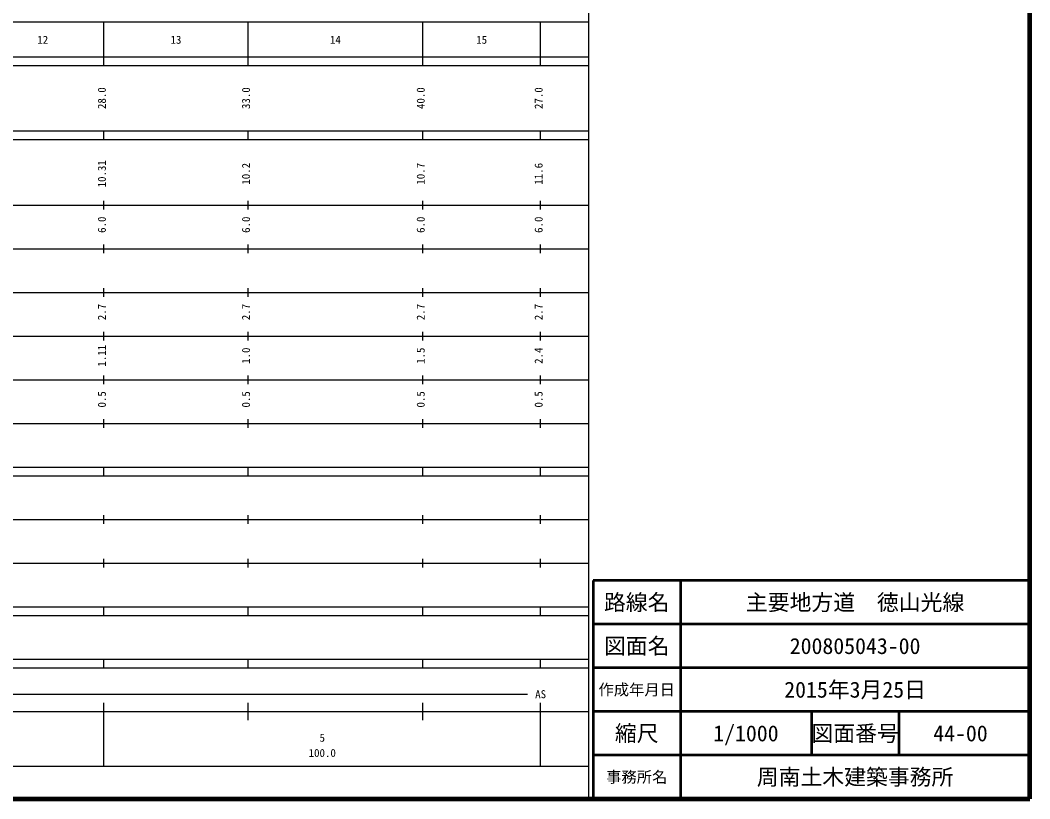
# Model space of a CAD drawing. Units: millimetres on the paper, enlarged 1000 times. Extents: x 40000 to 680000, y 20000 to 380000.
# Drawn here: x 448840 to 680000, y 20000 to 198357 of the extents above; entities that cross this region are included whole.
import ezdxf
from ezdxf.enums import TextEntityAlignment as Align

# ---------------------------------------------------------------- set-up
doc = ezdxf.new("R2010")
doc.units = ezdxf.units.MM
doc.header["$LTSCALE"] = 1000
for name, color, linetype, lineweight in [('M-TTL', 2, 'Continuous', 140), ('M-TTL-BAND', 7, 'Continuous', 25), ('M-TTL-FRAM', 2, 'Continuous', 50), ('M-TTL-LINE', 7, 'Continuous', 50)]:
    doc.layers.add(name, color=color, linetype=linetype, lineweight=lineweight)
doc.layers.add('M-TTL-TXT', color=7, linetype='Continuous')
doc.styles.add('ＭＳ ゴシック', font='')
doc.styles.get('ＭＳ ゴシック').set_extended_font_data('MS Gothic')

msp = doc.modelspace()

# ---------------------------------------------------------------- linework, layer by layer
at = {"layer": 'M-TTL'}
for p, q in [((680000, 20000), (680000, 380000)), ((40000, 20000), (680000, 20000))]:
    msp.add_line(p, q, dxfattribs=at)
at = {"layer": 'M-TTL-BAND'}
for p, q in [((579000, 20000), (579000, 370000)), ((68000, 198000), (579000, 198000)), ((468000, 188000), (468000, 198000)), ((501000, 188000), (501000, 198000)), ((541000, 188000), (541000, 198000)), ((568000, 188000), (568000, 198000)), ((40000, 190000), (579000, 190000)), ((40000, 188000), (579000, 188000)), ((40000, 173000), (579000, 173000)), ((468000, 171000), (468000, 173000)), ((501000, 171000), (501000, 173000)), ((541000, 171000), (541000, 173000)), ((568000, 171000), (568000, 173000)), ((40000, 171000), (579000, 171000)), ((40000, 156000), (579000, 156000)), ((468000, 155000), (468000, 157000)), ((501000, 155000), (501000, 157000)), ((541000, 155000), (541000, 157000)), ((568000, 155000), (568000, 157000)), ((46000, 146000), (579000, 146000)), ((468000, 145000), (468000, 147000)), ((501000, 145000), (501000, 147000)), ((541000, 145000), (541000, 147000)), ((568000, 145000), (568000, 147000)), ((468000, 135000), (468000, 137000)), ((501000, 135000), (501000, 137000)), ((541000, 135000), (541000, 137000)), ((568000, 135000), (568000, 137000)), ((52000, 136000), (579000, 136000)), ((46000, 126000), (579000, 126000)), ((468000, 125000), (468000, 127000)), ((501000, 125000), (501000, 127000)), ((541000, 125000), (541000, 127000)), ((568000, 125000), (568000, 127000)), ((52000, 116000), (579000, 116000)), ((468000, 115000), (468000, 117000)), ((501000, 115000), (501000, 117000)), ((541000, 115000), (541000, 117000)), ((568000, 115000), (568000, 117000)), ((468000, 105000), (468000, 107000)), ((501000, 105000), (501000, 107000)), ((541000, 105000), (541000, 107000)), ((568000, 105000), (568000, 107000)), ((46000, 106000), (579000, 106000)), ((40000, 96000), (579000, 96000)), ((468000, 94000), (468000, 96000)), ((501000, 94000), (501000, 96000)), ((541000, 94000), (541000, 96000)), ((568000, 94000), (568000, 96000)), ((40000, 94000), (579000, 94000)), ((49000, 84000), (579000, 84000)), ((468000, 83000), (468000, 85000)), ((501000, 83000), (501000, 85000)), ((541000, 83000), (541000, 85000)), ((568000, 83000), (568000, 85000)), ((40000, 74000), (579000, 74000)), ((468000, 73000), (468000, 75000)), ((501000, 73000), (501000, 75000)), ((541000, 73000), (541000, 75000)), ((568000, 73000), (568000, 75000)), ((40000, 64000), (579000, 64000)), ((468000, 62000), (468000, 64000)), ((501000, 62000), (501000, 64000)), ((541000, 62000), (541000, 64000)), ((568000, 62000), (568000, 64000)), ((40000, 62000), (579000, 62000)), ((40000, 52000), (579000, 52000)), ((468000, 50000), (468000, 52000)), ((501000, 50000), (501000, 52000)), ((541000, 50000), (541000, 52000)), ((568000, 50000), (568000, 52000)), ((40000, 50000), (579000, 50000)), ((71000, 44000), (565000, 44000)), ((468000, 27500), (468000, 42000)), ((501000, 38000), (501000, 42000)), ((541000, 38000), (541000, 42000)), ((568000, 27500), (568000, 42000)), ((40000, 40000), (579000, 40000)), ((68000, 27500), (579000, 27500))]:
    msp.add_line(p, q, dxfattribs=at)
at = {"layer": 'M-TTL-FRAM'}
for p, q in [((680000, 70000), (580000, 70000)), ((580000, 70000), (580000, 20000))]:
    msp.add_line(p, q, dxfattribs=at)
at = {"layer": 'M-TTL-LINE'}
for p, q in [((600000, 70000), (600000, 20000)), ((680000, 60000), (580000, 60000)), ((680000, 50000), (580000, 50000)), ((680000, 40000), (580000, 40000)), ((630000, 40000), (630000, 30000)), ((650000, 40000), (650000, 30000)), ((680000, 30000), (580000, 30000))]:
    msp.add_line(p, q, dxfattribs=at)

# ---------------------------------------------------------------- texts
at = {"layer": 'M-TTL-BAND', "style": 'ＭＳ ゴシック'}
for s, p in [('12', (454000, 192405)), ('13', (484500, 192405)), ('14', (521000, 192405)), ('15', (554500, 192405)), ('AS', (568000, 42500)), ('5', (518000, 32523)), ('100.0', (518000, 29033))]:
    msp.add_text(s, height=1833, dxfattribs=at).set_placement(p, align=Align.BOTTOM_CENTER)
for s, p in [('28.0', (469000, 180500)), ('33.0', (502000, 180500)), ('40.0', (542000, 180500)), ('27.0', (569000, 180500)), ('10.31', (469000, 163174)), ('10.2', (502000, 163174)), ('10.7', (542000, 163174)), ('11.6', (569000, 163174)), ('6.0', (469000, 151500)), ('6.0', (502000, 151500)), ('6.0', (542000, 151500)), ('6.0', (569000, 151500)), ('2.7', (469000, 131500)), ('2.7', (502000, 131500)), ('2.7', (542000, 131500)), ('2.7', (569000, 131500)), ('1.11', (469000, 121500)), ('1.0', (502000, 121500)), ('1.5', (542000, 121500)), ('2.4', (569000, 121500)), ('0.5', (469000, 111500)), ('0.5', (502000, 111500)), ('0.5', (542000, 111500)), ('0.5', (569000, 111500))]:
    msp.add_text(s, height=1833, rotation=90, dxfattribs=at).set_placement(p, align=Align.BOTTOM_CENTER)
at = {"layer": 'M-TTL-TXT', "style": 'ＭＳ ゴシック'}
for s, height, p in [('路線名', 3666, (590000, 65000)), ('路線名', 3666, (590000, 65000)), ('主要地方道\u3000徳山光線', 3666, (640000, 65000)), ('図面名', 3666, (590000, 55000)), ('図面名', 3666, (590000, 55000)), ('200805043-00', 3666, (640000, 55000)), ('作成年月日', 2566, (590000, 45000)), ('作成年月日', 2566, (590000, 45000)), ('2015年3月25日', 3666, (640000, 45000)), ('縮尺', 3666, (590000, 35000)), ('縮尺', 3666, (590000, 35000)), ('1/1000', 3666, (615000, 35000)), ('図面番号', 3666, (640000, 35000)), ('図面番号', 3666, (640000, 35000)), ('44-00', 3666, (664125, 35000)), ('事務所名', 2566, (590000, 25000)), ('事務所名', 2566, (590000, 25000)), ('周南土木建築事務所', 3666, (640000, 25000))]:
    msp.add_text(s, height=height, dxfattribs=at).set_placement(p, align=Align.MIDDLE_CENTER)

doc.saveas('drawing.dxf')
